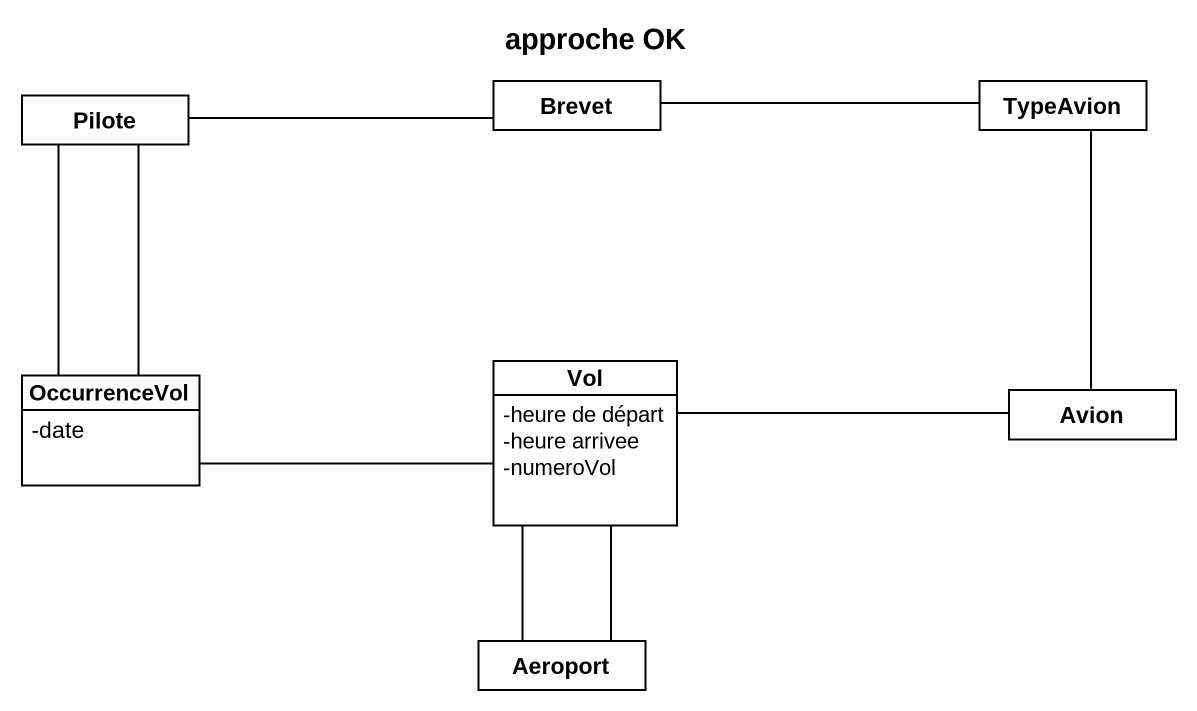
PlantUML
@startuml
title approche OK
hide circle
hide empty members
skinparam classAttributeIconSize 0
class Pilote
class Brevet
class TypeAvion
class OccurrenceVol {
  -date
}
class Vol {
  -heure de départ
  -heure arrivee
  -numeroVol
}
class Avion
class Aeroport
Pilote -right- Brevet
TypeAvion -left- Brevet
TypeAvion -- Avion
OccurrenceVol -up- Pilote
OccurrenceVol -up- Pilote
OccurrenceVol -right- Vol
Vol -right- Avion
Vol -- Aeroport
Vol -- Aeroport
@enduml
